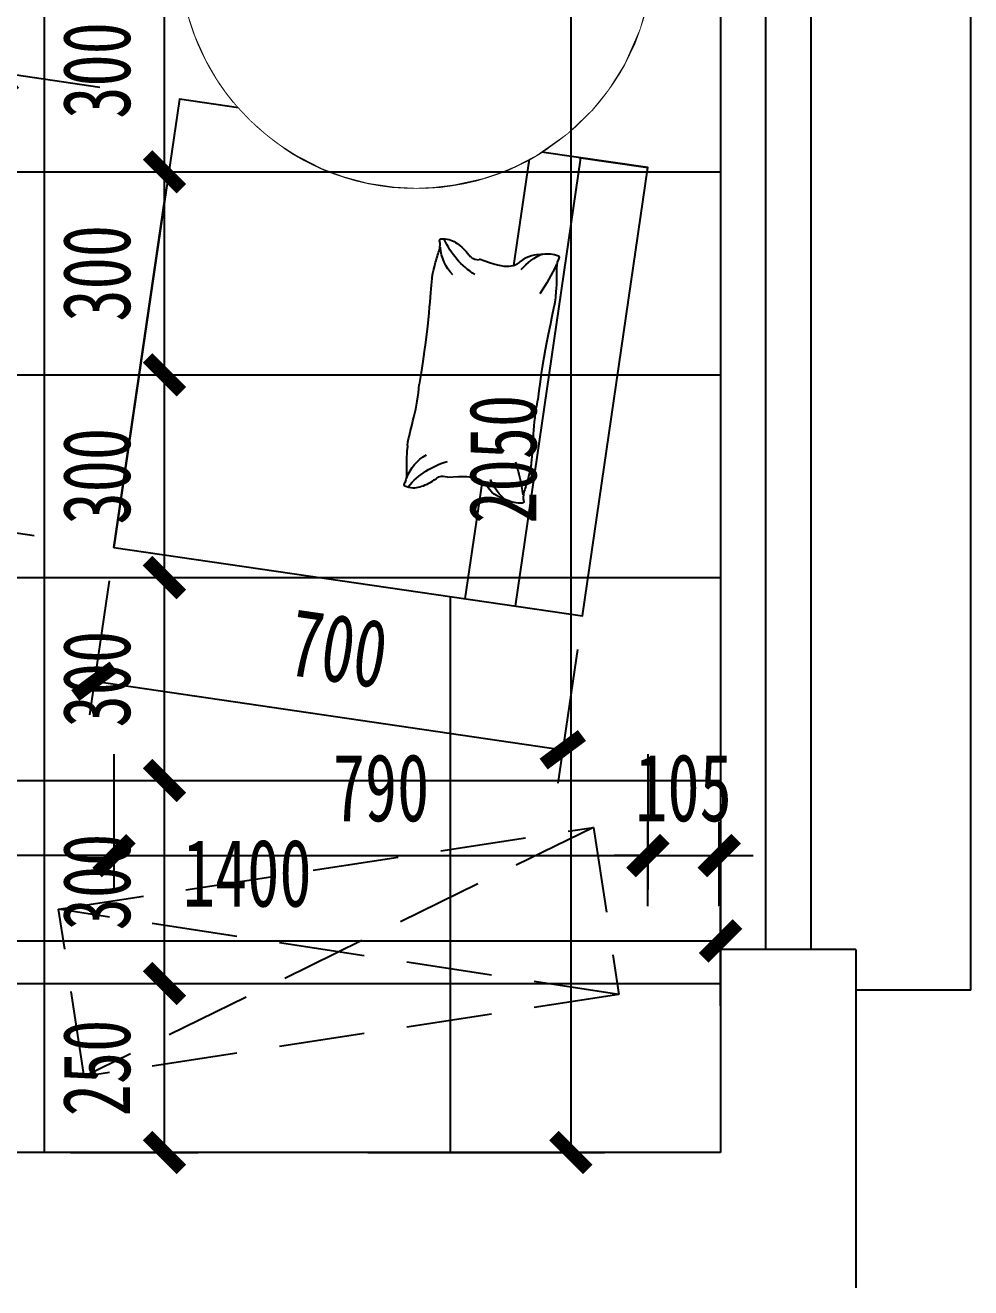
# Model space of a CAD drawing. Header units: millimetres. Extents: x -133666 to 880576, y -269375 to 86941.
# Drawn here: x -31932 to -30534, y -150167 to -148300 of the extents above; entities that cross this region are included whole.
import ezdxf

# ---------------------------------------------------------------- set-up
doc = ezdxf.new("R2010")
doc.units = ezdxf.units.MM
doc.header["$LTSCALE"] = 1000
doc.linetypes.add('DASHED', pattern=[19.05, 12.7, -6.35])
doc.layers.get('0').update_dxf_attribs({"linetype": 'CONTINUOUS'})
doc.layers.get('Defpoints').update_dxf_attribs({"color": 6, "linetype": 'CONTINUOUS'})
for name, color, linetype in [('A-土建墙（含管井、立管）', 6, 'CONTINUOUS'), ('A-新隔墙尺寸', 5, 'CONTINUOUS'), ('A-窗', 2, 'CONTINUOUS'), ('C-顶面造型尺寸', 5, 'CONTINUOUS'), ('F-地坪填充', 250, 'CONTINUOUS'), ('P-家具尺寸', 5, 'CONTINUOUS'), ('P-活动家具', 146, 'CONTINUOUS'), ('W-尺寸', 5, 'CONTINUOUS')]:
    doc.layers.add(name, color=color, linetype=linetype)
doc.styles.add('DIM', font='', dxfattribs={"width": 0.7})
doc.styles.get('DIM').set_extended_font_data('SimSun')
doc.dimstyles.new('50', dxfattribs={"dimscale": 50, "dimtxt": 2, "dimasz": 1, "dimexe": 1, "dimexo": 1, "dimgap": 1, "dimtad": 1, "dimdec": 0, "dimzin": 0, "dimdsep": 46, "dimtxsty": 'DIM', "dimblk": 'ARCHTICK', "dimcen": 0, "dimclrd": 5, "dimclre": 5, "dimclrt": 35, "dimadec": 0, "dimazin": 0, "dimtfac": 0.5, "dimtdec": 0, "dimtix": 1, "dimtmove": 2, "dimatfit": 2, "dimldrblk": 'A', "dimfxl": 0, "dimtolj": 1, "dimtzin": 0, "dimlwd": -1, "dimlwe": -1, "dimarcsym": 0})

# ---------------------------------------------------------------- blocks, each defined once
blk = doc.blocks.new('A$C72ED4CF8')
blk.add_wipeout([(685.9, 632.4), (663, 789.5), (0, 692.6), (101.2, 0), (764.2, 96.9), (751.4, 184.3), (732.6, 202.2), (719.3, 216.6), (704.1, 235.2), (689.1, 256.6), (674, 282.1), (661.6, 307.9), (653, 329.8), (647.1, 348), (640.2, 375.1), (635.5, 403.6), (633.4, 426.1), (633, 458.2), (635, 486.6), (640.3, 519.1), (647.1, 546), (656.2, 572.8), (664.8, 593.2)])
for p, q in [((0, 692.6, 0), (663, 789.5, 0)), ((678, 686.9, 0), (663, 789.5, 0)), ((101.2, 0, 0), (0, 692.6, 0)), ((14.5, 593.7, 0), (677.4, 690.6, 0)), ((518, 591.5, 0), (675.5, 614.5, 0)), ((25.3, 519.5, 0), (199, 544.9, 0)), ((101.2, 0, 0), (616.9, 75.4, 0))]:
    blk.add_line(p, q)
at = {"elevation": 0}
blk.add_lwpolyline([(751.4, 184.3), (764.2, 96.9), (101.2, 0), (0, 692.6), (663, 789.5), (685.9, 632.4)], dxfattribs=at)
blk.add_circle((982.8, 447), 350)
at = {"color": 251}
for centre, radius, start, end in [((650.2, 371.9, 0), 311.1, 114.7488, 123.9603), ((456.9, 668.2, 0), 85.9, 309.943, 336.2913), ((135.2, 296.7, 0), 311.1, 72.6705, 81.882), ((235.7, 635.8, 0), 85.9, 220.3395, 246.6879), ((604.5, 596.4, 0), 117.9, 212.0577, 246.2967), ((114.8, 524.8, 0), 117.9, 310.3341, 344.5731), ((549.1, 546.6, 0), 63.9, 225.5733, 266.3926), ((182.2, 492.9, 0), 63.9, 290.2382, 331.0576)]:
    blk.add_arc(centre, radius, start, end, dxfattribs=at)
for points, knots in [([(472, 653.5, 0), (474.6, 652.8, 0), (470.4, 654.2, 0), (508.6, 655.4, 0), (522.4, 654.5, 0), (531.3, 659.9, 0), (535.7, 647.1, 0), (534.1, 632.4, 0), (533.2, 607.2, 0), (509.4, 585.4, 0), (527.5, 540.2, 0)], [0, 0, 0, 0, 240.247936, 310.912, 368.307372, 379.146925, 395.345669, 467.70265, 544.54793, 587.992462, 587.992462, 587.992462, 587.992462]), ([(225.4, 617.4, 0), (223.2, 616, 0), (226.7, 618.5, 0), (189.8, 608.8, 0), (176.8, 604, 0), (166.8, 606.6, 0), (166.2, 593.1, 0), (172, 579.5, 0), (180, 555.5, 0), (209, 541.5, 0), (204.7, 493, 0)], [0, 0, 0, 0, 240.247936, 310.912, 368.307372, 379.146925, 395.345669, 467.70265, 544.54793, 587.992462, 587.992462, 587.992462, 587.992462]), ([(498.9, 470, 0), (503, 471.5, 0), (497.5, 468.9, 0), (534.4, 478.7, 0), (547.4, 483.5, 0), (557.4, 480.8, 0), (558.1, 494.3, 0), (552.2, 508, 0), (537.5, 522.5, 0), (527.1, 530, 0), (526.5, 540.1, 0)], [0, 0, 0, 0, 240.247936, 310.912, 368.307372, 379.146925, 395.345669, 467.70265, 544.54793, 584.124627, 584.124627, 584.124627, 584.124627]), ([(252.2, 434, 0), (247.8, 434.2, 0), (253.8, 433.3, 0), (215.6, 432.1, 0), (201.8, 433, 0), (193, 427.6, 0), (188.5, 440.3, 0), (190.2, 455.1, 0), (200.1, 473.2, 0), (208, 483.3, 0), (205.6, 493.2, 0)], [0, 0, 0, 0, 240.247936, 310.912, 368.307372, 379.146925, 395.345669, 467.70265, 544.54793, 584.124627, 584.124627, 584.124627, 584.124627])]:
    blk.add_open_spline(points, degree=3, knots=knots, dxfattribs=at)
for points in [[(471.4, 653.1, 0), (447.2, 649.9, 0), (392.3, 634, 0), (319.6, 627, 0)], [(226, 617.3, 0), (250.2, 621.1, 0), (284.4, 618.9), (319.6, 627, 0)], [(498.9, 470, 0), (474.1, 466.3, 0), (439.6, 468.2, 0), (342.3, 451.2, 0)], [(252.2, 434, 0), (277, 437.5, 0), (309.1, 450.2), (342.3, 451.2, 0)]]:
    blk.add_open_spline(points, degree=3, dxfattribs=at)
blk.add_wipeout([(713.5, 670.5), (748.3, 706.8), (778.4, 731.1), (816.7, 755.1), (867.7, 777.5), (911.2, 789.6), (953.4, 795.7), (982.8, 797), (1007.1, 796.1), (1034.4, 793.1), (1074.1, 784.8), (1105.6, 774.7), (1132.1, 763.5), (1158.6, 749.6), (1178.2, 737.3), (1194.8, 725.5), (1213.2, 710.4), (1231.5, 693.2), (1253.1, 669.3), (1266.5, 651.9), (1279.6, 632.4), (1290.1, 614.5), (1300.8, 593.2), (1309.4, 572.8), (1313.9, 559.4), (1321.9, 532.5), (1325.3, 519.1), (1327.3, 508.4), (1329.2, 496.9), (1330.5, 486.6), (1331.3, 479.6), (1331.6, 472.4), (1332.3, 464.4), (1332.6, 458.2), (1332.4, 442.2), (1331.7, 420.9), (1330.1, 403.6), (1328.4, 393.8), (1326.3, 380.7), (1321.9, 361.6), (1318.5, 348), (1308.3, 318.9), (1297.7, 295), (1291.5, 282.1), (1284, 269.3), (1268.9, 245.9), (1253.8, 225.9), (1239.6, 209.4), (1223.6, 193.3), (1199.5, 172.2), (1175.3, 154.6), (1155.9, 142.8), (1130.6, 129.7), (1100.8, 117.5), (1072.1, 108.5), (1034.9, 100.9), (1009.2, 98), (993.6, 97.1), (970.4, 97.2), (943.3, 99.2), (919.9, 102.7), (887.1, 110.3), (857.8, 120.1), (822, 136.1), (793.9, 152.3), (774.2, 165.9), (755.6, 180.7), (732.6, 202.2), (711.7, 225.9), (696.6, 245.9), (681.6, 269.3), (661.6, 307.9), (650, 338.9), (640.2, 375.1), (634.4, 414.9), (632.8, 447), (634, 472.4), (637.7, 502.9), (647.1, 546), (656.2, 572.8), (664.8, 593.2), (680.6, 623.6)])
blk = doc.blocks.new('_ArchTick')
at = {"color": 0, "linetype": 'ByBlock', "const_width": 0.4}
blk.add_lwpolyline([(-0.5, -0.5), (0.5, 0.5)], dxfattribs=at)
blk = doc.blocks.new('*D669')
at = {"layer": 'Defpoints', "color": 0, "transparency": 16777216}
for p in [(-30904.1, -149966.6), (-30704.1, -149966.6), (-30904.1, -152366.6)]:
    blk.add_point(p, dxfattribs=at)
at = {"layer": 'W-尺寸', "color": 5, "transparency": 16777216}
for p, q in [((-30904.1, -152066.6), (-30904.1, -152416.6)), ((-30704.1, -152066.6), (-30704.1, -152416.6)), ((-30904.1, -152366.6), (-30954.1, -152366.6)), ((-30704.1, -152366.6), (-30904.1, -152366.6)), ((-30704.1, -152366.6), (-30654.1, -152366.6))]:
    blk.add_line(p, q, dxfattribs=at)
at = {"layer": 'W-尺寸', "color": 5, "transparency": 16777216, "xscale": 50, "yscale": 50, "zscale": 50}
blk.add_blockref('_ArchTick', (-30904.1, -152366.6), dxfattribs=at)
at = {"layer": 'W-尺寸', "color": 5, "transparency": 16777216, "xscale": 50, "yscale": 50, "zscale": 50, "rotation": 180}
blk.add_blockref('_ArchTick', (-30704.1, -152366.6), dxfattribs=at)
at = {"layer": 'W-尺寸', "color": 35, "transparency": 16777216, "insert": (-30804.1, -152266.6), "char_height": 100, "attachment_point": 5, "style": 'DIM'}
blk.add_mtext('\\A1;200', dxfattribs=at)
blk = doc.blocks.new('A')
for p, q in [((-1.435, 1.148), (-1.09, 1.437)), ((-1.435, 1.148), (-0.369, 0)), ((-1.09, 1.437), (0, 0)), ((-0.369, 0), (-2.127, 0)), ((-1.435, -1.148), (-0.369, 0)), ((-1.09, -1.437), (0, 0)), ((-1.435, -1.148), (-1.09, -1.437))]:
    blk.add_line(p, q)
for points in [[(-1.435, 1.148), (-1.09, 1.437), (-0.369, 0), (0, 0)], [(-1.435, -1.148), (-1.09, -1.437), (-0.369, 0), (0, 0)]]:
    blk.add_solid(points)
blk = doc.blocks.new('*D670')
at = {"layer": 'Defpoints', "color": 0, "transparency": 16777216}
for p in [(-30904.1, -17972.8), (-32504.1, -150166.6), (-32504.1, -152366.6)]:
    blk.add_point(p, dxfattribs=at)
at = {"layer": 'W-尺寸', "color": 5, "transparency": 16777216}
for p, q in [((-32504.1, -152066.6), (-32504.1, -152416.6)), ((-30904.1, -152066.6), (-30904.1, -152416.6)), ((-30904.1, -152366.6), (-32504.1, -152366.6))]:
    blk.add_line(p, q, dxfattribs=at)
at = {"layer": 'W-尺寸', "color": 5, "transparency": 16777216, "xscale": 50, "yscale": 50, "zscale": 50, "rotation": 180}
blk.add_blockref('_ArchTick', (-32504.1, -152366.6), dxfattribs=at)
at = {"layer": 'W-尺寸', "color": 5, "transparency": 16777216, "xscale": 50, "yscale": 50, "zscale": 50}
blk.add_blockref('_ArchTick', (-30904.1, -152366.6), dxfattribs=at)
at = {"layer": 'W-尺寸', "color": 35, "transparency": 16777216, "insert": (-31704.1, -152266.6), "char_height": 100, "attachment_point": 5, "style": 'DIM'}
blk.add_mtext('\\A1;1600', dxfattribs=at)
blk = doc.blocks.new('*D683')
at = {"layer": 'C-顶面造型尺寸', "color": 5, "ltscale": 0.15, "transparency": 16777216}
for p, q in [((-31425.6, -147916.6), (-31075.6, -147916.6)), ((-31125.6, -147916.6), (-31125.6, -149966.6)), ((-31425.6, -149966.6), (-31075.6, -149966.6))]:
    blk.add_line(p, q, dxfattribs=at)
at = {"layer": 'Defpoints', "color": 0, "ltscale": 0.15, "transparency": 16777216}
for p in [(-31504.1, -147916.6), (-31504.1, -149966.6), (-31125.6, -149966.6)]:
    blk.add_point(p, dxfattribs=at)
at = {"layer": 'C-顶面造型尺寸', "color": 5, "ltscale": 0.15, "transparency": 16777216, "xscale": 50, "yscale": 50, "zscale": 50}
for p, rotation in [((-31125.6, -147916.6), 90), ((-31125.6, -149966.6), 270)]:
    blk.add_blockref('_ArchTick', p, dxfattribs=dict(at, rotation=rotation))
at = {"layer": 'C-顶面造型尺寸', "color": 35, "ltscale": 0.15, "transparency": 16777216, "insert": (-31225.6, -148941.6), "char_height": 100, "attachment_point": 5, "rotation": 90, "style": 'DIM'}
blk.add_mtext('\\A1;2050', dxfattribs=at)
blk = doc.blocks.new('*D591')
at = {"layer": 'A-新隔墙尺寸', "color": 5, "ltscale": 0.15, "transparency": 16777216}
for p, q in [((-32304.1, -149750), (-32304.1, -149603.9)), ((-30904.1, -149750), (-30904.1, -149603.9)), ((-32304.1, -149653.9), (-30904.1, -149653.9))]:
    blk.add_line(p, q, dxfattribs=at)
at = {"layer": 'Defpoints', "color": 0, "ltscale": 0.15, "transparency": 16777216}
for p in [(-30904.1, -149653.9), (-32304.1, -149800), (-30904.1, -149800)]:
    blk.add_point(p, dxfattribs=at)
at = {"layer": 'A-新隔墙尺寸', "color": 5, "ltscale": 0.15, "transparency": 16777216, "xscale": 50, "yscale": 50, "zscale": 50, "rotation": 180}
blk.add_blockref('_ArchTick', (-32304.1, -149653.9), dxfattribs=at)
at = {"layer": 'A-新隔墙尺寸', "color": 5, "ltscale": 0.15, "transparency": 16777216, "xscale": 50, "yscale": 50, "zscale": 50}
blk.add_blockref('_ArchTick', (-30904.1, -149653.9), dxfattribs=at)
at = {"layer": 'A-新隔墙尺寸', "color": 35, "ltscale": 0.15, "transparency": 16777216, "insert": (-31604.1, -149553.9), "char_height": 100, "attachment_point": 5, "style": 'DIM'}
blk.add_mtext('\\A1;1400', dxfattribs=at)
blk = doc.blocks.new('dfdfh')
at = {"layer": 'P-活动家具', "linetype": 'DASHED', "ltscale": 0.01}
for p, q in [((112243.5, -80561.3), (111490.6, -80929.6)), ((112281.3, -80808.5), (111452.7, -80682.4))]:
    blk.add_line(p, q, dxfattribs=at)
blk.add_lwpolyline([(111452.7, -80682.4), (112243.5, -80561.3), (112281.3, -80808.5), (111490.6, -80929.6)], close=True, dxfattribs=at)
blk = doc.blocks.new('*D622')
at = {"layer": 'Defpoints', "color": 0, "ltscale": 0.15, "transparency": 16777216}
for p in [(-31904.1, -148216.7), (-31726.4, -148216.7), (-31904.1, -148516.7)]:
    blk.add_point(p, dxfattribs=at)
at = {"layer": 'F-地坪填充', "color": 5, "ltscale": 0.15, "transparency": 16777216}
for p, q in [((-31854.1, -148216.7), (-31676.4, -148216.7)), ((-31726.4, -148516.7), (-31726.4, -148216.7)), ((-31854.1, -148516.7), (-31676.4, -148516.7))]:
    blk.add_line(p, q, dxfattribs=at)
at = {"layer": 'F-地坪填充', "color": 5, "ltscale": 0.15, "transparency": 16777216, "xscale": 50, "yscale": 50, "zscale": 50}
for p, rotation in [((-31726.4, -148216.7), 90), ((-31726.4, -148516.7), 270)]:
    blk.add_blockref('_ArchTick', p, dxfattribs=dict(at, rotation=rotation))
at = {"layer": 'F-地坪填充', "color": 35, "ltscale": 0.15, "transparency": 16777216, "insert": (-31826.4, -148366.7), "char_height": 100, "attachment_point": 5, "rotation": 90, "style": 'DIM'}
blk.add_mtext('\\A1;300', dxfattribs=at)
blk = doc.blocks.new('*D623')
at = {"layer": 'Defpoints', "color": 0, "ltscale": 0.15, "transparency": 16777216}
for p in [(-31904.1, -148516.7), (-31726.4, -148516.7), (-31904.1, -148816.7)]:
    blk.add_point(p, dxfattribs=at)
at = {"layer": 'F-地坪填充', "color": 5, "ltscale": 0.15, "transparency": 16777216}
for p, q in [((-31854.1, -148516.7), (-31676.4, -148516.7)), ((-31726.4, -148816.7), (-31726.4, -148516.7)), ((-31854.1, -148816.7), (-31676.4, -148816.7))]:
    blk.add_line(p, q, dxfattribs=at)
at = {"layer": 'F-地坪填充', "color": 5, "ltscale": 0.15, "transparency": 16777216, "xscale": 50, "yscale": 50, "zscale": 50}
for p, rotation in [((-31726.4, -148516.7), 90), ((-31726.4, -148816.7), 270)]:
    blk.add_blockref('_ArchTick', p, dxfattribs=dict(at, rotation=rotation))
at = {"layer": 'F-地坪填充', "color": 35, "ltscale": 0.15, "transparency": 16777216, "insert": (-31826.4, -148666.7), "char_height": 100, "attachment_point": 5, "rotation": 90, "style": 'DIM'}
blk.add_mtext('\\A1;300', dxfattribs=at)
blk = doc.blocks.new('*D624')
at = {"layer": 'Defpoints', "color": 0, "ltscale": 0.15, "transparency": 16777216}
for p in [(-31904.1, -148816.7), (-31726.4, -148816.7), (-31904.1, -149116.7)]:
    blk.add_point(p, dxfattribs=at)
at = {"layer": 'F-地坪填充', "color": 5, "ltscale": 0.15, "transparency": 16777216}
for p, q in [((-31854.1, -148816.7), (-31676.4, -148816.7)), ((-31726.4, -149116.7), (-31726.4, -148816.7)), ((-31854.1, -149116.7), (-31676.4, -149116.7))]:
    blk.add_line(p, q, dxfattribs=at)
at = {"layer": 'F-地坪填充', "color": 5, "ltscale": 0.15, "transparency": 16777216, "xscale": 50, "yscale": 50, "zscale": 50}
for p, rotation in [((-31726.4, -148816.7), 90), ((-31726.4, -149116.7), 270)]:
    blk.add_blockref('_ArchTick', p, dxfattribs=dict(at, rotation=rotation))
at = {"layer": 'F-地坪填充', "color": 35, "ltscale": 0.15, "transparency": 16777216, "insert": (-31826.4, -148966.7), "char_height": 100, "attachment_point": 5, "rotation": 90, "style": 'DIM'}
blk.add_mtext('\\A1;300', dxfattribs=at)
blk = doc.blocks.new('*D625')
at = {"layer": 'Defpoints', "color": 0, "ltscale": 0.15, "transparency": 16777216}
for p in [(-31904.1, -149116.7), (-31726.4, -149116.7), (-31904.1, -149416.7)]:
    blk.add_point(p, dxfattribs=at)
at = {"layer": 'F-地坪填充', "color": 5, "ltscale": 0.15, "transparency": 16777216}
for p, q in [((-31854.1, -149116.7), (-31676.4, -149116.7)), ((-31726.4, -149416.7), (-31726.4, -149116.7)), ((-31854.1, -149416.7), (-31676.4, -149416.7))]:
    blk.add_line(p, q, dxfattribs=at)
at = {"layer": 'F-地坪填充', "color": 5, "ltscale": 0.15, "transparency": 16777216, "xscale": 50, "yscale": 50, "zscale": 50}
for p, rotation in [((-31726.4, -149116.7), 90), ((-31726.4, -149416.7), 270)]:
    blk.add_blockref('_ArchTick', p, dxfattribs=dict(at, rotation=rotation))
at = {"layer": 'F-地坪填充', "color": 35, "ltscale": 0.15, "transparency": 16777216, "insert": (-31826.4, -149266.7), "char_height": 100, "attachment_point": 5, "rotation": 90, "style": 'DIM'}
blk.add_mtext('\\A1;300', dxfattribs=at)
blk = doc.blocks.new('*D626')
at = {"layer": 'Defpoints', "color": 0, "ltscale": 0.15, "transparency": 16777216}
for p in [(-31904.1, -149416.7), (-31726.4, -149416.7), (-31904.1, -149716.7)]:
    blk.add_point(p, dxfattribs=at)
at = {"layer": 'F-地坪填充', "color": 5, "ltscale": 0.15, "transparency": 16777216}
for p, q in [((-31854.1, -149416.7), (-31676.4, -149416.7)), ((-31726.4, -149716.7), (-31726.4, -149416.7)), ((-31854.1, -149716.7), (-31676.4, -149716.7))]:
    blk.add_line(p, q, dxfattribs=at)
at = {"layer": 'F-地坪填充', "color": 5, "ltscale": 0.15, "transparency": 16777216, "xscale": 50, "yscale": 50, "zscale": 50}
for p, rotation in [((-31726.4, -149416.7), 90), ((-31726.4, -149716.7), 270)]:
    blk.add_blockref('_ArchTick', p, dxfattribs=dict(at, rotation=rotation))
at = {"layer": 'F-地坪填充', "color": 35, "ltscale": 0.15, "transparency": 16777216, "insert": (-31826.4, -149566.7), "char_height": 100, "attachment_point": 5, "rotation": 90, "style": 'DIM'}
blk.add_mtext('\\A1;300', dxfattribs=at)
blk = doc.blocks.new('*D627')
at = {"layer": 'Defpoints', "color": 0, "ltscale": 0.15, "transparency": 16777216}
for p in [(-31904.1, -149716.7), (-31726.4, -149716.7), (-31915.5, -149966.6)]:
    blk.add_point(p, dxfattribs=at)
at = {"layer": 'F-地坪填充', "color": 5, "ltscale": 0.15, "transparency": 16777216}
for p, q in [((-31854.1, -149716.7), (-31676.4, -149716.7)), ((-31726.4, -149966.6), (-31726.4, -149716.7)), ((-31865.5, -149966.6), (-31676.4, -149966.6))]:
    blk.add_line(p, q, dxfattribs=at)
at = {"layer": 'F-地坪填充', "color": 5, "ltscale": 0.15, "transparency": 16777216, "xscale": 50, "yscale": 50, "zscale": 50}
for p, rotation in [((-31726.4, -149716.7), 90), ((-31726.4, -149966.6), 270)]:
    blk.add_blockref('_ArchTick', p, dxfattribs=dict(at, rotation=rotation))
at = {"layer": 'F-地坪填充', "color": 35, "ltscale": 0.15, "transparency": 16777216, "insert": (-31826.4, -149841.7), "char_height": 100, "attachment_point": 5, "rotation": 90, "style": 'DIM'}
blk.add_mtext('\\A1;250', dxfattribs=at)
blk = doc.blocks.new('*D634')
at = {"layer": 'Defpoints', "color": 0, "ltscale": 0.15, "transparency": 16777216}
for p in [(-30906.1, -149527.7), (-31011.6, -149652.3), (-30906.1, -149652.3)]:
    blk.add_point(p, dxfattribs=at)
at = {"layer": 'P-家具尺寸', "color": 5, "ltscale": 0.15, "transparency": 16777216}
for p, q in [((-31011.6, -149602.3), (-31011.6, -149477.7)), ((-30906.1, -149602.3), (-30906.1, -149477.7)), ((-31011.6, -149527.7), (-31061.6, -149527.7)), ((-31011.6, -149527.7), (-30906.1, -149527.7)), ((-30906.1, -149527.7), (-30856.1, -149527.7))]:
    blk.add_line(p, q, dxfattribs=at)
at = {"layer": 'P-家具尺寸', "color": 5, "ltscale": 0.15, "transparency": 16777216, "xscale": 50, "yscale": 50, "zscale": 50}
blk.add_blockref('_ArchTick', (-31011.6, -149527.7), dxfattribs=at)
at = {"layer": 'P-家具尺寸', "color": 5, "ltscale": 0.15, "transparency": 16777216, "xscale": 50, "yscale": 50, "zscale": 50, "rotation": 180}
blk.add_blockref('_ArchTick', (-30906.1, -149527.7), dxfattribs=at)
at = {"layer": 'P-家具尺寸', "color": 35, "ltscale": 0.15, "transparency": 16777216, "insert": (-30958.9, -149427.7), "char_height": 100, "attachment_point": 5, "style": 'DIM'}
blk.add_mtext('\\A1;105', dxfattribs=at)
blk = doc.blocks.new('*D635')
at = {"layer": 'Defpoints', "color": 0, "ltscale": 0.15, "transparency": 16777216}
for p in [(-31970.5, -148370.1), (-31704.2, -148409.1), (-31801.1, -149072)]:
    blk.add_point(p, dxfattribs=at)
at = {"layer": 'P-家具尺寸', "color": 5, "ltscale": 0.15, "transparency": 16777216}
for p, q in [((-32067.4, -149033.1), (-31970.5, -148370.1)), ((-31822.1, -148391.8), (-32020, -148362.9)), ((-31919, -149054.8), (-32116.9, -149025.9))]:
    blk.add_line(p, q, dxfattribs=at)
at = {"layer": 'P-家具尺寸', "color": 5, "ltscale": 0.15, "transparency": 16777216, "xscale": 50, "yscale": 50, "zscale": 50}
for p, rotation in [((-31970.5, -148370.1), 81.68458302144349), ((-32067.4, -149033.1), 261.6845830214435)]:
    blk.add_blockref('_ArchTick', p, dxfattribs=dict(at, rotation=rotation))
at = {"layer": 'P-家具尺寸', "color": 35, "ltscale": 0.15, "transparency": 16777216, "insert": (-32117.9, -148687.2), "char_height": 100, "attachment_point": 5, "rotation": 81.6846, "style": 'DIM'}
blk.add_mtext('\\A1;670', dxfattribs=at)
blk = doc.blocks.new('*D636')
at = {"layer": 'Defpoints', "color": 0, "ltscale": 0.15, "transparency": 16777216}
for p in [(-31774.6, -148890.6, 0), (-31081.9, -148991.8), (-31137.4, -149371.2)]:
    blk.add_point(p, dxfattribs=at)
at = {"layer": 'P-家具尺寸', "color": 5, "ltscale": 0.15, "transparency": 16777216}
for p, q in [((-31808.3, -149121.5), (-31837.3, -149319.4)), ((-31115.7, -149222.7), (-31144.6, -149420.6)), ((-31830, -149269.9), (-31137.4, -149371.2))]:
    blk.add_line(p, q, dxfattribs=at)
at = {"layer": 'P-家具尺寸', "color": 5, "ltscale": 0.15, "transparency": 16777216, "xscale": 50, "yscale": 50, "zscale": 50}
for p, rotation in [((-31830, -149269.9), 171.6845830214168), ((-31137.4, -149371.2), 351.6845830214168)]:
    blk.add_blockref('_ArchTick', p, dxfattribs=dict(at, rotation=rotation))
at = {"layer": 'P-家具尺寸', "color": 35, "ltscale": 0.15, "transparency": 16777216, "insert": (-31469.2, -149221.6), "char_height": 100, "attachment_point": 5, "rotation": 351.6846, "style": 'DIM'}
blk.add_mtext('\\A1;700', dxfattribs=at)
blk = doc.blocks.new('*D640')
at = {"layer": 'Defpoints', "color": 0, "ltscale": 0.15, "transparency": 16777216}
for p in [(-31801.1, -149181.1), (-32506.1, -149325.4), (-32506.1, -149527.7)]:
    blk.add_point(p, dxfattribs=at)
at = {"layer": 'P-家具尺寸', "color": 5, "ltscale": 0.15, "transparency": 16777216}
for p, q in [((-32506.1, -149377.7), (-32506.1, -149577.7)), ((-31801.1, -149377.7), (-31801.1, -149577.7)), ((-31801.1, -149527.7), (-32506.1, -149527.7))]:
    blk.add_line(p, q, dxfattribs=at)
at = {"layer": 'P-家具尺寸', "color": 5, "ltscale": 0.15, "transparency": 16777216, "xscale": 50, "yscale": 50, "zscale": 50, "rotation": 180}
blk.add_blockref('_ArchTick', (-32506.1, -149527.7), dxfattribs=at)
at = {"layer": 'P-家具尺寸', "color": 5, "ltscale": 0.15, "transparency": 16777216, "xscale": 50, "yscale": 50, "zscale": 50}
blk.add_blockref('_ArchTick', (-31801.1, -149527.7), dxfattribs=at)
at = {"layer": 'P-家具尺寸', "color": 35, "ltscale": 0.15, "transparency": 16777216, "insert": (-32153.6, -149427.7), "char_height": 100, "attachment_point": 5, "style": 'DIM'}
blk.add_mtext('\\A1;705', dxfattribs=at)
blk = doc.blocks.new('*D641')
at = {"layer": 'Defpoints', "color": 0, "ltscale": 0.15, "transparency": 16777216}
for p in [(-31011.6, -148619.3), (-31801.1, -149383.2), (-31011.6, -149527.7)]:
    blk.add_point(p, dxfattribs=at)
at = {"layer": 'P-家具尺寸', "color": 5, "ltscale": 0.15, "transparency": 16777216}
for p, q in [((-31011.6, -149377.7), (-31011.6, -149577.7)), ((-31801.1, -149433.2), (-31801.1, -149577.7)), ((-31801.1, -149527.7), (-31011.6, -149527.7))]:
    blk.add_line(p, q, dxfattribs=at)
at = {"layer": 'P-家具尺寸', "color": 5, "ltscale": 0.15, "transparency": 16777216, "xscale": 50, "yscale": 50, "zscale": 50, "rotation": 180}
blk.add_blockref('_ArchTick', (-31801.1, -149527.7), dxfattribs=at)
at = {"layer": 'P-家具尺寸', "color": 5, "ltscale": 0.15, "transparency": 16777216, "xscale": 50, "yscale": 50, "zscale": 50}
blk.add_blockref('_ArchTick', (-31011.6, -149527.7), dxfattribs=at)
at = {"layer": 'P-家具尺寸', "color": 35, "ltscale": 0.15, "transparency": 16777216, "insert": (-31406.3, -149427.7), "char_height": 100, "attachment_point": 5, "style": 'DIM'}
blk.add_mtext('\\A1;790', dxfattribs=at)

msp = doc.modelspace()

# ---------------------------------------------------------------- linework, layer by layer
at = {"layer": 'A-土建墙（含管井、立管）', "color": 6}
for p, q in [((-30704.1, -149666.6), (-30904.1, -149666.6)), ((-30904.1, -149666.6), (-30904.1, -149966.6)), ((-30704.1, -149666.6), (-30704.1, -149966.6)), ((-30904.1, -149966.6), (-32304.1, -149966.6)), ((-30704.1, -149966.6), (-30704.1, -150166.6))]:
    msp.add_line(p, q, dxfattribs=at)
at = {"layer": 'A-窗', "color": 3}
for q in [(-30534.1, -146106.6, 0), (-30704.1, -149726.6, 0)]:
    msp.add_line((-30534.1, -149726.6, 0), q, dxfattribs=at)
at = {"layer": 'A-窗'}
for p, q in [((-30904.1, -146166.6), (-30904.1, -149666.6)), ((-30837.5, -146166.6), (-30837.5, -149666.6)), ((-30770.8, -146166.6), (-30770.8, -149666.6))]:
    msp.add_line(p, q, dxfattribs=at)
at = {"layer": 'F-地坪填充', "ltscale": 0.15}
for p, q in [((-31904.1, -145896.6), (-31904.1, -149966.6)), ((-31304.1, -145896.6), (-31304.1, -149966.6)), ((-32504.1, -149416.7), (-30904.1, -149416.7)), ((-32504.1, -149716.7), (-30904.1, -149716.7))]:
    msp.add_line(p, q, dxfattribs=at)

# ---------------------------------------------------------------- block references
at = {"layer": 'P-活动家具'}
msp.add_blockref('dfdfh', (-143335.6, -68924.6), dxfattribs=at)

# ---------------------------------------------------------------- dimensions: what is measured, and where the dimension line sits
at = {"layer": 'A-新隔墙尺寸', "color": 1, "ltscale": 0.15}
dim = msp.add_linear_dim(base=(-30904.1, -149653.9), p1=(-32304.1, -149800), p2=(-30904.1, -149800), dimstyle='50', override={"dimfxl": 4}, dxfattribs=at)
dim.commit()
dim.dimension.update_dxf_attribs({"geometry": '*D591', "text_midpoint": (-31604.1, -149553.9)})
at = {"layer": 'F-地坪填充', "ltscale": 0.15}
for base, p1, p2, picture, middle in [((-31726.4, -149416.7), (-31904.1, -149716.7), (-31904.1, -149416.7), '*D626', (-31826.4, -149566.7)), ((-31726.4, -149716.7), (-31915.5, -149966.6), (-31904.1, -149716.7), '*D627', (-31826.4, -149841.7))]:
    dim = msp.add_linear_dim(base=base, p1=p1, p2=p2, angle=270, dimstyle='50', override={"dimfxl": 4, "dimarcsym": 1}, dxfattribs=at)
    dim.commit()
    dim.dimension.update_dxf_attribs({"geometry": picture, "text_midpoint": middle})
at = {"layer": 'P-家具尺寸', "color": 0, "ltscale": 0.15}
dim = msp.add_linear_dim(base=(-30906.144, -149527.7266), p1=(-31011.5692, -149652.2618), p2=(-30906.144, -149652.2618), dimstyle='50', override={"dimfxl": 3}, dxfattribs=at)
dim.commit()
dim.dimension.update_dxf_attribs({"geometry": '*D634', "text_midpoint": (-30958.8566, -149427.7266)})
at = {"layer": 'W-尺寸'}
dim = msp.add_linear_dim(base=(-30904.1, -152366.6), p1=(-30704.1, -149966.6), p2=(-30904.1, -149966.6), angle=180, dimstyle='50', dxfattribs=at)
dim.commit()
dim.dimension.update_dxf_attribs({"geometry": '*D669', "text_midpoint": (-30804.1, -152266.6)})

# ---------------------------------------------------------------- next in the draw order: block references
at = {"layer": 'P-活动家具', "xscale": -1, "rotation": 270}
msp.add_blockref('A$C72ED4CF8', (-31801.1, -149173.3), dxfattribs=at)

# ---------------------------------------------------------------- next in the draw order: linework, layer by layer
at = {"layer": 'F-地坪填充', "ltscale": 0.15}
for p, q in [((-32504.1, -148516.7), (-30904.1, -148516.7)), ((-32504.1, -148816.7), (-30904.1, -148816.7)), ((-32504.1, -149116.7), (-30904.1, -149116.7))]:
    msp.add_line(p, q, dxfattribs=at)

# ---------------------------------------------------------------- next in the draw order: dimensions: what is measured, and where the dimension line sits
at = {"layer": 'C-顶面造型尺寸', "ltscale": 0.15}
dim = msp.add_linear_dim(base=(-31125.6, -149966.6), p1=(-31504.1, -147916.6), p2=(-31504.1, -149966.6), angle=90, dimstyle='50', dxfattribs=at)
dim.commit()
dim.dimension.update_dxf_attribs({"geometry": '*D683', "text_midpoint": (-31225.6, -148941.6)})
at = {"layer": 'F-地坪填充', "ltscale": 0.15}
for base, p1, p2, picture, middle in [((-31726.4, -148216.7), (-31904.1, -148516.7), (-31904.1, -148216.7), '*D622', (-31826.4, -148366.7)), ((-31726.4, -148516.7), (-31904.1, -148816.7), (-31904.1, -148516.7), '*D623', (-31826.4, -148666.7)), ((-31726.4, -148816.7), (-31904.1, -149116.7), (-31904.1, -148816.7), '*D624', (-31826.4, -148966.7)), ((-31726.4, -149116.7), (-31904.1, -149416.7), (-31904.1, -149116.7), '*D625', (-31826.4, -149266.7))]:
    dim = msp.add_linear_dim(base=base, p1=p1, p2=p2, angle=270, dimstyle='50', override={"dimfxl": 4, "dimarcsym": 1}, dxfattribs=at)
    dim.commit()
    dim.dimension.update_dxf_attribs({"geometry": picture, "text_midpoint": middle})
at = {"layer": 'P-家具尺寸', "color": 0, "ltscale": 0.15}
for p1, p2, distance, picture, middle in [((-31801.1, -149072), (-31704.2, -148409.1), 269.1, '*D635', (-32117.9, -148687.2)), ((-31774.6, -148890.6, 0), (-31081.9, -148991.8), -383.4, '*D636', (-31469.2, -149221.6))]:
    dim = msp.add_aligned_dim(p1=p1, p2=p2, distance=distance, dimstyle='50', override={"dimfxl": 3}, dxfattribs=at)
    dim.commit()
    dim.dimension.update_dxf_attribs({"geometry": picture, "text_midpoint": middle})
for base, p1, p2, picture, middle in [((-31011.5692, -149527.7266), (-31801.1071, -149383.1816), (-31011.5692, -148619.3362), '*D641', (-31406.3381, -149427.7266)), ((-32506.1, -149527.7), (-31801.1, -149181.1), (-32506.1, -149325.4), '*D640', (-32153.6, -149427.7))]:
    dim = msp.add_linear_dim(base=base, p1=p1, p2=p2, dimstyle='50', override={"dimfxl": 3}, dxfattribs=at)
    dim.commit()
    dim.dimension.update_dxf_attribs({"geometry": picture, "text_midpoint": middle})
at = {"layer": 'W-尺寸'}
dim = msp.add_linear_dim(base=(-32504.1, -152366.6), p1=(-30904.1, -17972.8), p2=(-32504.1, -150166.6), angle=180, dimstyle='50', dxfattribs=at)
dim.commit()
dim.dimension.update_dxf_attribs({"geometry": '*D670', "text_midpoint": (-31704.1, -152266.6)})

doc.saveas('drawing.dxf')
